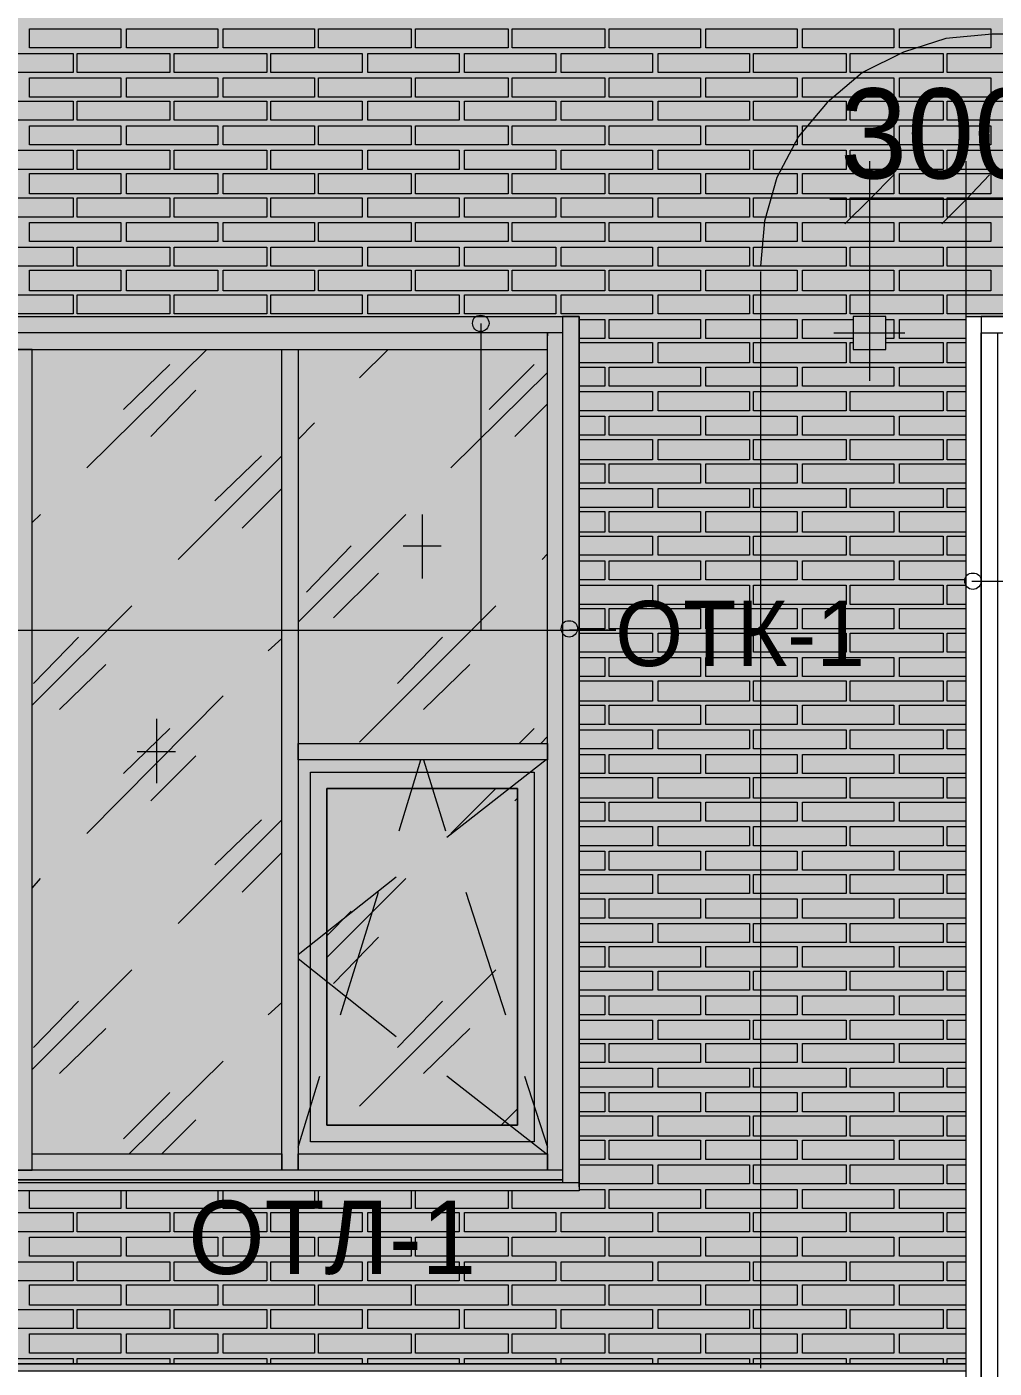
# Model space of a CAD drawing. Header units: millimetres. Extents: x -28928 to 100580, y -22867 to 36490.
# Drawn here: x 59258 to 62260, y 16330 to 20492 of the extents above; entities that cross this region are included whole.
import ezdxf

# ---------------------------------------------------------------- set-up
doc = ezdxf.new("R2010")
doc.units = ezdxf.units.MM
doc.layers.add('PDF _Геометрия', color=7, linetype='Continuous', true_color=0x8f8e8d)
doc.layers.add('PDF _Сплошная заливка', color=7, linetype='Continuous', true_color=0xffffff)
doc.layers.add('PDF _Текст', color=7, linetype='Continuous')

msp = doc.modelspace()

# ---------------------------------------------------------------- hatches: boundary and pattern name
at = {"layer": 'PDF _Сплошная заливка', "true_color": 0xdcd6cf, "transparency": 33554559}
msp.add_hatch(color=254, dxfattribs=at).paths.add_polyline_path([(64868.4, 16343.4), (64868.4, 19592.6), (66268.7, 19592.6), (66268.7, 16343.4), (82239.9, 16343.4), (82239.9, 30089.1), (52662.6, 30089.1), (52662.6, 16343.4), (62173.4, 16343.4), (62173.4, 19592.6), (64271.8, 19592.6), (64271.8, 16343.4)])

# ---------------------------------------------------------------- linework, layer by layer
at = {"layer": 'PDF _Геометрия', "color": 7, "lineweight": 9}
for points in [[(19133.7, 16343.4), (52641.4, 16343.4), (52641.4, 30089.1), (52641.4, 16343.4), (52662.6, 16343.4), (52662.6, 30089.1), (52662.6, 16343.4), (62173.4, 16343.4), (62173.4, 19592.6), (64271.8, 19592.6), (64271.8, 16343.4), (64868.4, 16343.4), (64868.4, 19592.6), (66268.7, 19592.6), (66268.7, 16343.4), (82239.9, 16343.4)], [(68164.1, 19749.1), (68147.2, 19888.7), (68109.1, 20024.1), (68041.4, 20151), (67952.6, 20256.8), (67842.6, 20349.9), (67719.9, 20413.4), (67584.5, 20455.7), (67440.7, 20468.4), (62253.7, 20468.4), (62109.9, 20455.7), (61978.7, 20413.4), (61851.8, 20349.9), (61741.8, 20256.8), (61653, 20151), (61585.3, 20024.1), (61547.2, 19888.7), (61534.5, 19749.1)], [(61873, 20074.9), (61873, 19956.4), (61873, 19694.1), (61873, 19393.7)], [(62173.4, 19592.6), (62173.4, 19956.4), (62173.4, 20074.9)], [(62291.8, 19956.4), (61750.3, 19956.4)], [(61534.5, 19732.2), (61534.5, 16330.7)], [(59173.7, 19592.6), (60971.8, 19592.6), (60971.8, 16893.4), (60971.8, 16969.5), (60971.8, 18243), (60971.8, 19516.4), (60971.8, 19592.6), (60921.1, 19592.6), (60921.1, 19516.4), (60921.1, 18243), (60921.1, 16944.1), (60874.5, 16944.1), (60874.5, 18243), (60874.5, 19516.4)], [(60667.2, 19571.4), (60667.2, 18619.5), (61086.1, 18619.5), (60942.2, 18619.5)], [(62219.9, 16296.8), (62219.9, 18619.5), (62219.9, 16296.8), (62173.4, 16296.8), (62173.4, 18619.5), (62173.4, 19516.4), (62173.4, 19592.6), (62219.9, 19592.6), (62219.9, 19516.4), (62219.9, 18619.5), (62219.9, 19541.8), (62245.3, 19541.8), (64195.7, 19541.8), (64221.1, 19541.8), (64221.1, 19592.6), (64195.7, 19592.6), (62245.3, 19592.6), (62219.9, 19592.6), (62219.9, 19541.8), (62270.7, 19541.8), (62270.7, 18619.5), (62270.7, 16296.8)], [(60874.5, 19541.8), (60874.5, 19533.4)], [(61763, 19541.8), (61983, 19541.8)], [(59224.5, 16944.1), (59275.3, 16944.1), (59275.3, 18243), (59275.3, 19491), (59224.5, 19491)], [(59444.5, 19123), (59816.8, 19491)], [(60290.7, 19402.2), (60379.5, 19491)], [(60921.1, 19516.4), (60921.1, 18243), (60921.1, 16969.5), (60921.1, 16906)], [(59558.7, 19304.9), (59702.6, 19444.5)], [(60692.6, 19304.9), (60832.2, 19444.5)], [(60574.1, 19123), (60874.5, 19419.1)], [(59643.4, 19220.3), (59783, 19364.1)], [(60773, 19220.3), (60874.5, 19321.8)], [(60100.3, 19211.8), (60151.1, 19262.6)], [(59728, 18839.5), (60049.5, 19161)], [(59842.2, 19021.4), (59986.1, 19161)], [(59926.8, 18936.8), (60049.5, 19059.5)], [(59275.3, 18953.7), (59300.7, 18979.1)], [(60100.3, 18644.9), (60434.5, 18979.1)], [(60485.3, 18979.1), (60485.3, 18780.3)], [(60125.7, 18738), (60265.3, 18881.8)], [(60426.1, 18881.8), (60544.5, 18881.8)], [(60857.6, 18839.5), (60874.5, 18856.4)], [(60210.3, 18657.6), (60349.9, 18797.2)], [(62190.3, 18771.8), (66383, 18771.8)], [(59275.3, 18386.8), (59584.1, 18695.7)], [(60290.7, 18272.6), (60713.7, 18695.7)], [(59194.9, 18619.5), (61086.1, 18619.5)], [(59279.5, 18454.5), (59419.1, 18598.4)], [(60007.2, 18556), (60049.5, 18594.1)], [(60409.1, 18454.5), (60548.7, 18598.4)], [(59359.9, 18374.1), (59503.7, 18513.7)], [(60489.5, 18374.1), (60633.4, 18513.7)], [(59444.5, 17989.1), (59867.6, 18416.4)], [(59558.7, 18175.3), (59702.6, 18314.9)], [(59660.3, 18344.5), (59660.3, 18145.7)], [(60785.7, 18268.4), (60832.2, 18314.9)], [(60853.4, 18268.4), (60874.5, 18289.5)], [(59601.1, 18243), (59719.5, 18243)], [(59643.4, 18090.7), (59783, 18230.3)], [(60413.4, 17997.6), (60481.1, 18217.6)], [(60489.5, 18217.6), (60557.2, 17997.6)], [(60870.3, 18217.6), (60561.4, 17976.4)], [(60574.1, 17989.1), (60713.7, 18128.7)], [(60773, 18090.7), (60781.4, 18099.1)], [(59728, 17709.9), (60049.5, 18031.4)], [(59842.2, 17891.8), (59986.1, 18031.4)], [(59926.8, 17807.2), (60049.5, 17929.9)], [(60404.9, 17853.7), (60100.3, 17612.6)], [(59275.3, 17819.9), (59300.7, 17849.5)], [(60189.1, 17604.1), (60434.5, 17849.5)], [(60231.4, 17426.4), (60349.9, 17807.2)], [(60620.7, 17807.2), (60743.4, 17426.4)], [(60189.1, 17671.8), (60265.3, 17748)], [(60210.3, 17523.7), (60349.9, 17667.6)], [(59275.3, 17257.2), (59584.1, 17566)], [(60404.9, 17358.7), (60100.3, 17599.9)], [(60290.7, 17143), (60713.7, 17566)], [(59279.5, 17324.9), (59419.1, 17468.7)], [(60007.2, 17426.4), (60049.5, 17464.5)], [(60409.1, 17324.9), (60548.7, 17468.7)], [(59359.9, 17244.5), (59503.7, 17384.1)], [(60489.5, 17244.5), (60633.4, 17384.1)], [(59575.7, 16994.9), (59867.6, 17282.6)], [(60100.3, 17016), (60168, 17236)], [(60870.3, 16994.9), (60561.4, 17236)], [(60802.6, 17236), (60874.5, 17016)], [(59558.7, 17041.4), (59702.6, 17185.3)], [(60730.7, 17083.7), (60781.4, 17134.5)], [(59677.2, 16994.9), (59783, 17100.7)], [(60921.1, 16944.1), (59224.5, 16944.1)], [(60921.1, 16914.5), (59224.5, 16914.5), (60921.1, 16914.5)], [(60921.1, 16914.5), (59224.5, 16914.5)], [(60971.8, 16906), (60971.8, 16906)], [(60971.8, 16884.9), (60971.8, 16880.7)]]:
    msp.add_lwpolyline(points, dxfattribs=at)
at = {"layer": 'PDF _Геометрия', "lineweight": 9}
for points in [[(59550.3, 20485.3), (59550.3, 20426), (59266.8, 20426), (59266.8, 20485.3)], [(59850.7, 20485.3), (59850.7, 20426), (59567.2, 20426), (59567.2, 20485.3)], [(60151.1, 20485.3), (60151.1, 20426), (59867.6, 20426), (59867.6, 20485.3)], [(60451.4, 20485.3), (60451.4, 20426), (60163.7, 20426), (60163.7, 20485.3)], [(60751.8, 20485.3), (60751.8, 20426), (60464.1, 20426), (60464.1, 20485.3)], [(61052.2, 20485.3), (61052.2, 20426), (60764.5, 20426), (60764.5, 20485.3)], [(61348.4, 20485.3), (61348.4, 20426), (61064.9, 20426), (61064.9, 20485.3)], [(61648.7, 20485.3), (61648.7, 20426), (61365.3, 20426), (61365.3, 20485.3)], [(61949.1, 20485.3), (61949.1, 20426), (61665.7, 20426), (61665.7, 20485.3)], [(62249.5, 20485.3), (62249.5, 20426), (61966.1, 20426), (61966.1, 20485.3)], [(59402.2, 20349.9), (59258.4, 20349.9), (59114.5, 20349.9), (59114.5, 20409.1), (59258.4, 20409.1), (59402.2, 20409.1)], [(59702.6, 20349.9), (59558.7, 20349.9), (59414.9, 20349.9), (59414.9, 20409.1), (59558.7, 20409.1), (59702.6, 20409.1)], [(60003, 20349.9), (59859.1, 20349.9), (59715.3, 20349.9), (59715.3, 20409.1), (59859.1, 20409.1), (60003, 20409.1)], [(60299.1, 20349.9), (60159.5, 20349.9), (60015.7, 20349.9), (60015.7, 20409.1), (60159.5, 20409.1), (60299.1, 20409.1)], [(60599.5, 20349.9), (60459.9, 20349.9), (60316.1, 20349.9), (60316.1, 20409.1), (60459.9, 20409.1), (60599.5, 20409.1)], [(60899.9, 20349.9), (60756.1, 20349.9), (60616.4, 20349.9), (60616.4, 20409.1), (60756.1, 20409.1), (60899.9, 20409.1)], [(61200.3, 20349.9), (61056.4, 20349.9), (60916.8, 20349.9), (60916.8, 20409.1), (61056.4, 20409.1), (61200.3, 20409.1)], [(61500.7, 20349.9), (61356.8, 20349.9), (61217.2, 20349.9), (61217.2, 20409.1), (61356.8, 20409.1), (61500.7, 20409.1)], [(61801.1, 20349.9), (61657.2, 20349.9), (61513.4, 20349.9), (61513.4, 20409.1), (61657.2, 20409.1), (61801.1, 20409.1)], [(62101.4, 20349.9), (61957.6, 20349.9), (61813.7, 20349.9), (61813.7, 20409.1), (61957.6, 20409.1), (62101.4, 20409.1)], [(62397.6, 20349.9), (62258, 20349.9), (62114.1, 20349.9), (62114.1, 20409.1), (62258, 20409.1), (62397.6, 20409.1)], [(59550.3, 20333), (59550.3, 20273.7), (59266.8, 20273.7), (59266.8, 20333)], [(59850.7, 20333), (59850.7, 20273.7), (59567.2, 20273.7), (59567.2, 20333)], [(60151.1, 20333), (60151.1, 20273.7), (59867.6, 20273.7), (59867.6, 20333)], [(60451.4, 20333), (60451.4, 20273.7), (60163.7, 20273.7), (60163.7, 20333)], [(60751.8, 20333), (60751.8, 20273.7), (60464.1, 20273.7), (60464.1, 20333)], [(61052.2, 20333), (61052.2, 20273.7), (60764.5, 20273.7), (60764.5, 20333)], [(61348.4, 20333), (61348.4, 20273.7), (61064.9, 20273.7), (61064.9, 20333)], [(61648.7, 20333), (61648.7, 20273.7), (61365.3, 20273.7), (61365.3, 20333)], [(61949.1, 20333), (61949.1, 20273.7), (61665.7, 20273.7), (61665.7, 20333)], [(62249.5, 20333), (62249.5, 20273.7), (61966.1, 20273.7), (61966.1, 20333)], [(59402.2, 20201.8), (59258.4, 20201.8), (59114.5, 20201.8), (59114.5, 20261), (59258.4, 20261), (59402.2, 20261)], [(59702.6, 20201.8), (59558.7, 20201.8), (59414.9, 20201.8), (59414.9, 20261), (59558.7, 20261), (59702.6, 20261)], [(60003, 20201.8), (59859.1, 20201.8), (59715.3, 20201.8), (59715.3, 20261), (59859.1, 20261), (60003, 20261)], [(60299.1, 20201.8), (60159.5, 20201.8), (60015.7, 20201.8), (60015.7, 20261), (60159.5, 20261), (60299.1, 20261)], [(60599.5, 20201.8), (60459.9, 20201.8), (60316.1, 20201.8), (60316.1, 20261), (60459.9, 20261), (60599.5, 20261)], [(60899.9, 20201.8), (60756.1, 20201.8), (60616.4, 20201.8), (60616.4, 20261), (60756.1, 20261), (60899.9, 20261)], [(61200.3, 20201.8), (61056.4, 20201.8), (60916.8, 20201.8), (60916.8, 20261), (61056.4, 20261), (61200.3, 20261)], [(61500.7, 20201.8), (61356.8, 20201.8), (61217.2, 20201.8), (61217.2, 20261), (61356.8, 20261), (61500.7, 20261)], [(61801.1, 20201.8), (61657.2, 20201.8), (61513.4, 20201.8), (61513.4, 20261), (61657.2, 20261), (61801.1, 20261)], [(62101.4, 20201.8), (61957.6, 20201.8), (61813.7, 20201.8), (61813.7, 20261), (61957.6, 20261), (62101.4, 20261)], [(62397.6, 20201.8), (62258, 20201.8), (62114.1, 20201.8), (62114.1, 20261), (62258, 20261), (62397.6, 20261)], [(59550.3, 20184.9), (59550.3, 20125.7), (59266.8, 20125.7), (59266.8, 20184.9)], [(59850.7, 20184.9), (59850.7, 20125.7), (59567.2, 20125.7), (59567.2, 20184.9)], [(60151.1, 20184.9), (60151.1, 20125.7), (59867.6, 20125.7), (59867.6, 20184.9)], [(60451.4, 20184.9), (60451.4, 20125.7), (60163.7, 20125.7), (60163.7, 20184.9)], [(60751.8, 20184.9), (60751.8, 20125.7), (60464.1, 20125.7), (60464.1, 20184.9)], [(61052.2, 20184.9), (61052.2, 20125.7), (60764.5, 20125.7), (60764.5, 20184.9)], [(61348.4, 20184.9), (61348.4, 20125.7), (61064.9, 20125.7), (61064.9, 20184.9)], [(61648.7, 20184.9), (61648.7, 20125.7), (61365.3, 20125.7), (61365.3, 20184.9)], [(61949.1, 20184.9), (61949.1, 20125.7), (61665.7, 20125.7), (61665.7, 20184.9)], [(62249.5, 20184.9), (62249.5, 20125.7), (61966.1, 20125.7), (61966.1, 20184.9)], [(59402.2, 20049.5), (59258.4, 20049.5), (59114.5, 20049.5), (59114.5, 20108.7), (59258.4, 20108.7), (59402.2, 20108.7)], [(59702.6, 20049.5), (59558.7, 20049.5), (59414.9, 20049.5), (59414.9, 20108.7), (59558.7, 20108.7), (59702.6, 20108.7)], [(60003, 20049.5), (59859.1, 20049.5), (59715.3, 20049.5), (59715.3, 20108.7), (59859.1, 20108.7), (60003, 20108.7)], [(60299.1, 20049.5), (60159.5, 20049.5), (60015.7, 20049.5), (60015.7, 20108.7), (60159.5, 20108.7), (60299.1, 20108.7)], [(60599.5, 20049.5), (60459.9, 20049.5), (60316.1, 20049.5), (60316.1, 20108.7), (60459.9, 20108.7), (60599.5, 20108.7)], [(60899.9, 20049.5), (60756.1, 20049.5), (60616.4, 20049.5), (60616.4, 20108.7), (60756.1, 20108.7), (60899.9, 20108.7)], [(61200.3, 20049.5), (61056.4, 20049.5), (60916.8, 20049.5), (60916.8, 20108.7), (61056.4, 20108.7), (61200.3, 20108.7)], [(61500.7, 20049.5), (61356.8, 20049.5), (61217.2, 20049.5), (61217.2, 20108.7), (61356.8, 20108.7), (61500.7, 20108.7)], [(61801.1, 20049.5), (61657.2, 20049.5), (61513.4, 20049.5), (61513.4, 20108.7), (61657.2, 20108.7), (61801.1, 20108.7)], [(62101.4, 20049.5), (61957.6, 20049.5), (61813.7, 20049.5), (61813.7, 20108.7), (61957.6, 20108.7), (62101.4, 20108.7)], [(62397.6, 20049.5), (62258, 20049.5), (62114.1, 20049.5), (62114.1, 20108.7), (62258, 20108.7), (62397.6, 20108.7)], [(59550.3, 20036.8), (59550.3, 19973.4), (59266.8, 19973.4), (59266.8, 20036.8)], [(59850.7, 20036.8), (59850.7, 19973.4), (59567.2, 19973.4), (59567.2, 20036.8)], [(60151.1, 20036.8), (60151.1, 19973.4), (59867.6, 19973.4), (59867.6, 20036.8)], [(60451.4, 20036.8), (60451.4, 19973.4), (60163.7, 19973.4), (60163.7, 20036.8)], [(60751.8, 20036.8), (60751.8, 19973.4), (60464.1, 19973.4), (60464.1, 20036.8)], [(61052.2, 20036.8), (61052.2, 19973.4), (60764.5, 19973.4), (60764.5, 20036.8)], [(61348.4, 20036.8), (61348.4, 19973.4), (61064.9, 19973.4), (61064.9, 20036.8)], [(61648.7, 20036.8), (61648.7, 19973.4), (61365.3, 19973.4), (61365.3, 20036.8)], [(61949.1, 20036.8), (61949.1, 19973.4), (61665.7, 19973.4), (61665.7, 20036.8)], [(62249.5, 20036.8), (62249.5, 19973.4), (61966.1, 19973.4), (61966.1, 20036.8)], [(59402.2, 19901.4), (59258.4, 19901.4), (59114.5, 19901.4), (59114.5, 19960.7), (59258.4, 19960.7), (59402.2, 19960.7)], [(59702.6, 19901.4), (59558.7, 19901.4), (59414.9, 19901.4), (59414.9, 19960.7), (59558.7, 19960.7), (59702.6, 19960.7)], [(60003, 19901.4), (59859.1, 19901.4), (59715.3, 19901.4), (59715.3, 19960.7), (59859.1, 19960.7), (60003, 19960.7)], [(60299.1, 19901.4), (60159.5, 19901.4), (60015.7, 19901.4), (60015.7, 19960.7), (60159.5, 19960.7), (60299.1, 19960.7)], [(60599.5, 19901.4), (60459.9, 19901.4), (60316.1, 19901.4), (60316.1, 19960.7), (60459.9, 19960.7), (60599.5, 19960.7)], [(60899.9, 19901.4), (60756.1, 19901.4), (60616.4, 19901.4), (60616.4, 19960.7), (60756.1, 19960.7), (60899.9, 19960.7)], [(61200.3, 19901.4), (61056.4, 19901.4), (60916.8, 19901.4), (60916.8, 19960.7), (61056.4, 19960.7), (61200.3, 19960.7)], [(61500.7, 19901.4), (61356.8, 19901.4), (61217.2, 19901.4), (61217.2, 19960.7), (61356.8, 19960.7), (61500.7, 19960.7)], [(61801.1, 19901.4), (61657.2, 19901.4), (61513.4, 19901.4), (61513.4, 19960.7), (61657.2, 19960.7), (61801.1, 19960.7)], [(62101.4, 19901.4), (61957.6, 19901.4), (61813.7, 19901.4), (61813.7, 19960.7), (61957.6, 19960.7), (62101.4, 19960.7)], [(62397.6, 19901.4), (62258, 19901.4), (62114.1, 19901.4), (62114.1, 19960.7), (62258, 19960.7), (62397.6, 19960.7)], [(59550.3, 19884.5), (59550.3, 19825.3), (59266.8, 19825.3), (59266.8, 19884.5)], [(59850.7, 19884.5), (59850.7, 19825.3), (59567.2, 19825.3), (59567.2, 19884.5)], [(60151.1, 19884.5), (60151.1, 19825.3), (59867.6, 19825.3), (59867.6, 19884.5)], [(60451.4, 19884.5), (60451.4, 19825.3), (60163.7, 19825.3), (60163.7, 19884.5)], [(60751.8, 19884.5), (60751.8, 19825.3), (60464.1, 19825.3), (60464.1, 19884.5)], [(61052.2, 19884.5), (61052.2, 19825.3), (60764.5, 19825.3), (60764.5, 19884.5)], [(61348.4, 19884.5), (61348.4, 19825.3), (61064.9, 19825.3), (61064.9, 19884.5)], [(61648.7, 19884.5), (61648.7, 19825.3), (61365.3, 19825.3), (61365.3, 19884.5)], [(61949.1, 19884.5), (61949.1, 19825.3), (61665.7, 19825.3), (61665.7, 19884.5)], [(62249.5, 19884.5), (62249.5, 19825.3), (61966.1, 19825.3), (61966.1, 19884.5)], [(59402.2, 19749.1), (59258.4, 19749.1), (59114.5, 19749.1), (59114.5, 19808.4), (59258.4, 19808.4), (59402.2, 19808.4)], [(59702.6, 19749.1), (59558.7, 19749.1), (59414.9, 19749.1), (59414.9, 19808.4), (59558.7, 19808.4), (59702.6, 19808.4)], [(60003, 19749.1), (59859.1, 19749.1), (59715.3, 19749.1), (59715.3, 19808.4), (59859.1, 19808.4), (60003, 19808.4)], [(60299.1, 19749.1), (60159.5, 19749.1), (60015.7, 19749.1), (60015.7, 19808.4), (60159.5, 19808.4), (60299.1, 19808.4)], [(60599.5, 19749.1), (60459.9, 19749.1), (60316.1, 19749.1), (60316.1, 19808.4), (60459.9, 19808.4), (60599.5, 19808.4)], [(60899.9, 19749.1), (60756.1, 19749.1), (60616.4, 19749.1), (60616.4, 19808.4), (60756.1, 19808.4), (60899.9, 19808.4)], [(61200.3, 19749.1), (61056.4, 19749.1), (60916.8, 19749.1), (60916.8, 19808.4), (61056.4, 19808.4), (61200.3, 19808.4)], [(61500.7, 19749.1), (61356.8, 19749.1), (61217.2, 19749.1), (61217.2, 19808.4), (61356.8, 19808.4), (61500.7, 19808.4)], [(61801.1, 19749.1), (61657.2, 19749.1), (61513.4, 19749.1), (61513.4, 19808.4), (61657.2, 19808.4), (61801.1, 19808.4)], [(62101.4, 19749.1), (61957.6, 19749.1), (61813.7, 19749.1), (61813.7, 19808.4), (61957.6, 19808.4), (62101.4, 19808.4)], [(62397.6, 19749.1), (62258, 19749.1), (62114.1, 19749.1), (62114.1, 19808.4), (62258, 19808.4), (62397.6, 19808.4)], [(59550.3, 19736.4), (59550.3, 19673), (59266.8, 19673), (59266.8, 19736.4)], [(59850.7, 19736.4), (59850.7, 19673), (59567.2, 19673), (59567.2, 19736.4)], [(60151.1, 19736.4), (60151.1, 19673), (59867.6, 19673), (59867.6, 19736.4)], [(60451.4, 19736.4), (60451.4, 19673), (60163.7, 19673), (60163.7, 19736.4)], [(60751.8, 19736.4), (60751.8, 19673), (60464.1, 19673), (60464.1, 19736.4)], [(61052.2, 19736.4), (61052.2, 19673), (60764.5, 19673), (60764.5, 19736.4)], [(61348.4, 19736.4), (61348.4, 19673), (61064.9, 19673), (61064.9, 19736.4)], [(61648.7, 19736.4), (61648.7, 19673), (61365.3, 19673), (61365.3, 19736.4)], [(61949.1, 19736.4), (61949.1, 19673), (61665.7, 19673), (61665.7, 19736.4)], [(62249.5, 19736.4), (62249.5, 19673), (61966.1, 19673), (61966.1, 19736.4)], [(59402.2, 19601), (59258.4, 19601), (59114.5, 19601), (59114.5, 19660.3), (59258.4, 19660.3), (59402.2, 19660.3)], [(59702.6, 19601), (59558.7, 19601), (59414.9, 19601), (59414.9, 19660.3), (59558.7, 19660.3), (59702.6, 19660.3)], [(60003, 19601), (59859.1, 19601), (59715.3, 19601), (59715.3, 19660.3), (59859.1, 19660.3), (60003, 19660.3)], [(60299.1, 19601), (60159.5, 19601), (60015.7, 19601), (60015.7, 19660.3), (60159.5, 19660.3), (60299.1, 19660.3)], [(60599.5, 19601), (60459.9, 19601), (60316.1, 19601), (60316.1, 19660.3), (60459.9, 19660.3), (60599.5, 19660.3)], [(60899.9, 19601), (60756.1, 19601), (60616.4, 19601), (60616.4, 19660.3), (60756.1, 19660.3), (60899.9, 19660.3)], [(61200.3, 19601), (61056.4, 19601), (60916.8, 19601), (60916.8, 19660.3), (61056.4, 19660.3), (61200.3, 19660.3)], [(61500.7, 19601), (61356.8, 19601), (61217.2, 19601), (61217.2, 19660.3), (61356.8, 19660.3), (61500.7, 19660.3)], [(61801.1, 19601), (61657.2, 19601), (61513.4, 19601), (61513.4, 19660.3), (61657.2, 19660.3), (61801.1, 19660.3)], [(62101.4, 19601), (61957.6, 19601), (61813.7, 19601), (61813.7, 19660.3), (61957.6, 19660.3), (62101.4, 19660.3)], [(62397.6, 19601), (62258, 19601), (62114.1, 19601), (62114.1, 19660.3), (62258, 19660.3), (62397.6, 19660.3)], [(61348.4, 19584.1), (61348.4, 19524.9), (61064.9, 19524.9), (61064.9, 19584.1)], [(61648.7, 19584.1), (61648.7, 19524.9), (61365.3, 19524.9), (61365.3, 19584.1)], [(61500.7, 19448.7), (61356.8, 19448.7), (61217.2, 19448.7), (61217.2, 19512.2), (61356.8, 19512.2), (61500.7, 19512.2)], [(61801.1, 19448.7), (61657.2, 19448.7), (61513.4, 19448.7), (61513.4, 19512.2), (61657.2, 19512.2), (61801.1, 19512.2)], [(61348.4, 19436), (61348.4, 19376.8), (61064.9, 19376.8), (61064.9, 19436)], [(61648.7, 19436), (61648.7, 19376.8), (61365.3, 19376.8), (61365.3, 19436)], [(61949.1, 19436), (61949.1, 19376.8), (61665.7, 19376.8), (61665.7, 19436)], [(61500.7, 19300.7), (61356.8, 19300.7), (61217.2, 19300.7), (61217.2, 19359.9), (61356.8, 19359.9), (61500.7, 19359.9)], [(61801.1, 19300.7), (61657.2, 19300.7), (61513.4, 19300.7), (61513.4, 19359.9), (61657.2, 19359.9), (61801.1, 19359.9)], [(62101.4, 19300.7), (61957.6, 19300.7), (61813.7, 19300.7), (61813.7, 19359.9), (61957.6, 19359.9), (62101.4, 19359.9)], [(61348.4, 19283.7), (61348.4, 19224.5), (61064.9, 19224.5), (61064.9, 19283.7)], [(61648.7, 19283.7), (61648.7, 19224.5), (61365.3, 19224.5), (61365.3, 19283.7)], [(61949.1, 19283.7), (61949.1, 19224.5), (61665.7, 19224.5), (61665.7, 19283.7)], [(61500.7, 19148.4), (61356.8, 19148.4), (61217.2, 19148.4), (61217.2, 19211.8), (61356.8, 19211.8), (61500.7, 19211.8)], [(61801.1, 19148.4), (61657.2, 19148.4), (61513.4, 19148.4), (61513.4, 19211.8), (61657.2, 19211.8), (61801.1, 19211.8)], [(62101.4, 19148.4), (61957.6, 19148.4), (61813.7, 19148.4), (61813.7, 19211.8), (61957.6, 19211.8), (62101.4, 19211.8)], [(61348.4, 19135.7), (61348.4, 19076.4), (61064.9, 19076.4), (61064.9, 19135.7)], [(61648.7, 19135.7), (61648.7, 19076.4), (61365.3, 19076.4), (61365.3, 19135.7)], [(61949.1, 19135.7), (61949.1, 19076.4), (61665.7, 19076.4), (61665.7, 19135.7)], [(61500.7, 19000.3), (61356.8, 19000.3), (61217.2, 19000.3), (61217.2, 19059.5), (61356.8, 19059.5), (61500.7, 19059.5)], [(61801.1, 19000.3), (61657.2, 19000.3), (61513.4, 19000.3), (61513.4, 19059.5), (61657.2, 19059.5), (61801.1, 19059.5)], [(62101.4, 19000.3), (61957.6, 19000.3), (61813.7, 19000.3), (61813.7, 19059.5), (61957.6, 19059.5), (62101.4, 19059.5)], [(61348.4, 18987.6), (61348.4, 18924.1), (61064.9, 18924.1), (61064.9, 18987.6)], [(61648.7, 18987.6), (61648.7, 18924.1), (61365.3, 18924.1), (61365.3, 18987.6)], [(61949.1, 18987.6), (61949.1, 18924.1), (61665.7, 18924.1), (61665.7, 18987.6)], [(61500.7, 18852.2), (61356.8, 18852.2), (61217.2, 18852.2), (61217.2, 18911.4), (61356.8, 18911.4), (61500.7, 18911.4)], [(61801.1, 18852.2), (61657.2, 18852.2), (61513.4, 18852.2), (61513.4, 18911.4), (61657.2, 18911.4), (61801.1, 18911.4)], [(62101.4, 18852.2), (61957.6, 18852.2), (61813.7, 18852.2), (61813.7, 18911.4), (61957.6, 18911.4), (62101.4, 18911.4)], [(61348.4, 18835.3), (61348.4, 18776), (61064.9, 18776), (61064.9, 18835.3)], [(61648.7, 18835.3), (61648.7, 18776), (61365.3, 18776), (61365.3, 18835.3)], [(61949.1, 18835.3), (61949.1, 18776), (61665.7, 18776), (61665.7, 18835.3)], [(61500.7, 18699.9), (61356.8, 18699.9), (61217.2, 18699.9), (61217.2, 18759.1), (61356.8, 18759.1), (61500.7, 18759.1)], [(61801.1, 18699.9), (61657.2, 18699.9), (61513.4, 18699.9), (61513.4, 18759.1), (61657.2, 18759.1), (61801.1, 18759.1)], [(62101.4, 18699.9), (61957.6, 18699.9), (61813.7, 18699.9), (61813.7, 18759.1), (61957.6, 18759.1), (62101.4, 18759.1)], [(61348.4, 18687.2), (61348.4, 18623.7), (61064.9, 18623.7), (61064.9, 18687.2)], [(61648.7, 18687.2), (61648.7, 18623.7), (61365.3, 18623.7), (61365.3, 18687.2)], [(61949.1, 18687.2), (61949.1, 18623.7), (61665.7, 18623.7), (61665.7, 18687.2)], [(61500.7, 18551.8), (61356.8, 18551.8), (61217.2, 18551.8), (61217.2, 18611), (61356.8, 18611), (61500.7, 18611)], [(61801.1, 18551.8), (61657.2, 18551.8), (61513.4, 18551.8), (61513.4, 18611), (61657.2, 18611), (61801.1, 18611)], [(62101.4, 18551.8), (61957.6, 18551.8), (61813.7, 18551.8), (61813.7, 18611), (61957.6, 18611), (62101.4, 18611)], [(61348.4, 18534.9), (61348.4, 18475.7), (61064.9, 18475.7), (61064.9, 18534.9)], [(61648.7, 18534.9), (61648.7, 18475.7), (61365.3, 18475.7), (61365.3, 18534.9)], [(61949.1, 18534.9), (61949.1, 18475.7), (61665.7, 18475.7), (61665.7, 18534.9)], [(61500.7, 18399.5), (61356.8, 18399.5), (61217.2, 18399.5), (61217.2, 18463), (61356.8, 18463), (61500.7, 18463)], [(61801.1, 18399.5), (61657.2, 18399.5), (61513.4, 18399.5), (61513.4, 18463), (61657.2, 18463), (61801.1, 18463)], [(62101.4, 18399.5), (61957.6, 18399.5), (61813.7, 18399.5), (61813.7, 18463), (61957.6, 18463), (62101.4, 18463)], [(61348.4, 18386.8), (61348.4, 18327.6), (61064.9, 18327.6), (61064.9, 18386.8)], [(61648.7, 18386.8), (61648.7, 18327.6), (61365.3, 18327.6), (61365.3, 18386.8)], [(61949.1, 18386.8), (61949.1, 18327.6), (61665.7, 18327.6), (61665.7, 18386.8)], [(61500.7, 18251.4), (61356.8, 18251.4), (61217.2, 18251.4), (61217.2, 18310.7), (61356.8, 18310.7), (61500.7, 18310.7)], [(61801.1, 18251.4), (61657.2, 18251.4), (61513.4, 18251.4), (61513.4, 18310.7), (61657.2, 18310.7), (61801.1, 18310.7)], [(62101.4, 18251.4), (61957.6, 18251.4), (61813.7, 18251.4), (61813.7, 18310.7), (61957.6, 18310.7), (62101.4, 18310.7)], [(61348.4, 18234.5), (61348.4, 18175.3), (61064.9, 18175.3), (61064.9, 18234.5)], [(61648.7, 18234.5), (61648.7, 18175.3), (61365.3, 18175.3), (61365.3, 18234.5)], [(61949.1, 18234.5), (61949.1, 18175.3), (61665.7, 18175.3), (61665.7, 18234.5)], [(61500.7, 18099.1), (61356.8, 18099.1), (61217.2, 18099.1), (61217.2, 18162.6), (61356.8, 18162.6), (61500.7, 18162.6)], [(61801.1, 18099.1), (61657.2, 18099.1), (61513.4, 18099.1), (61513.4, 18162.6), (61657.2, 18162.6), (61801.1, 18162.6)], [(62101.4, 18099.1), (61957.6, 18099.1), (61813.7, 18099.1), (61813.7, 18162.6), (61957.6, 18162.6), (62101.4, 18162.6)], [(61348.4, 18086.4), (61348.4, 18027.2), (61064.9, 18027.2), (61064.9, 18086.4)], [(61648.7, 18086.4), (61648.7, 18027.2), (61365.3, 18027.2), (61365.3, 18086.4)], [(61949.1, 18086.4), (61949.1, 18027.2), (61665.7, 18027.2), (61665.7, 18086.4)], [(61500.7, 17951), (61356.8, 17951), (61217.2, 17951), (61217.2, 18010.3), (61356.8, 18010.3), (61500.7, 18010.3)], [(61801.1, 17951), (61657.2, 17951), (61513.4, 17951), (61513.4, 18010.3), (61657.2, 18010.3), (61801.1, 18010.3)], [(62101.4, 17951), (61957.6, 17951), (61813.7, 17951), (61813.7, 18010.3), (61957.6, 18010.3), (62101.4, 18010.3)], [(61348.4, 17934.1), (61348.4, 17874.9), (61064.9, 17874.9), (61064.9, 17934.1)], [(61648.7, 17934.1), (61648.7, 17874.9), (61365.3, 17874.9), (61365.3, 17934.1)], [(61949.1, 17934.1), (61949.1, 17874.9), (61665.7, 17874.9), (61665.7, 17934.1)], [(61500.7, 17803), (61356.8, 17803), (61217.2, 17803), (61217.2, 17862.2), (61356.8, 17862.2), (61500.7, 17862.2)], [(61801.1, 17803), (61657.2, 17803), (61513.4, 17803), (61513.4, 17862.2), (61657.2, 17862.2), (61801.1, 17862.2)], [(62101.4, 17803), (61957.6, 17803), (61813.7, 17803), (61813.7, 17862.2), (61957.6, 17862.2), (62101.4, 17862.2)], [(61348.4, 17786), (61348.4, 17726.8), (61064.9, 17726.8), (61064.9, 17786)], [(61648.7, 17786), (61648.7, 17726.8), (61365.3, 17726.8), (61365.3, 17786)], [(61949.1, 17786), (61949.1, 17726.8), (61665.7, 17726.8), (61665.7, 17786)], [(61500.7, 17650.7), (61356.8, 17650.7), (61217.2, 17650.7), (61217.2, 17709.9), (61356.8, 17709.9), (61500.7, 17709.9)], [(61801.1, 17650.7), (61657.2, 17650.7), (61513.4, 17650.7), (61513.4, 17709.9), (61657.2, 17709.9), (61801.1, 17709.9)], [(62101.4, 17650.7), (61957.6, 17650.7), (61813.7, 17650.7), (61813.7, 17709.9), (61957.6, 17709.9), (62101.4, 17709.9)], [(61348.4, 17638), (61348.4, 17574.5), (61064.9, 17574.5), (61064.9, 17638)], [(61648.7, 17638), (61648.7, 17574.5), (61365.3, 17574.5), (61365.3, 17638)], [(61949.1, 17638), (61949.1, 17574.5), (61665.7, 17574.5), (61665.7, 17638)], [(61500.7, 17502.6), (61356.8, 17502.6), (61217.2, 17502.6), (61217.2, 17561.8), (61356.8, 17561.8), (61500.7, 17561.8)], [(61801.1, 17502.6), (61657.2, 17502.6), (61513.4, 17502.6), (61513.4, 17561.8), (61657.2, 17561.8), (61801.1, 17561.8)], [(62101.4, 17502.6), (61957.6, 17502.6), (61813.7, 17502.6), (61813.7, 17561.8), (61957.6, 17561.8), (62101.4, 17561.8)], [(61348.4, 17485.7), (61348.4, 17426.4), (61064.9, 17426.4), (61064.9, 17485.7)], [(61648.7, 17485.7), (61648.7, 17426.4), (61365.3, 17426.4), (61365.3, 17485.7)], [(61949.1, 17485.7), (61949.1, 17426.4), (61665.7, 17426.4), (61665.7, 17485.7)], [(61500.7, 17350.3), (61356.8, 17350.3), (61217.2, 17350.3), (61217.2, 17409.5), (61356.8, 17409.5), (61500.7, 17409.5)], [(61801.1, 17350.3), (61657.2, 17350.3), (61513.4, 17350.3), (61513.4, 17409.5), (61657.2, 17409.5), (61801.1, 17409.5)], [(62101.4, 17350.3), (61957.6, 17350.3), (61813.7, 17350.3), (61813.7, 17409.5), (61957.6, 17409.5), (62101.4, 17409.5)], [(61348.4, 17337.6), (61348.4, 17278.4), (61064.9, 17278.4), (61064.9, 17337.6)], [(61648.7, 17337.6), (61648.7, 17278.4), (61365.3, 17278.4), (61365.3, 17337.6)], [(61949.1, 17337.6), (61949.1, 17278.4), (61665.7, 17278.4), (61665.7, 17337.6)], [(61500.7, 17202.2), (61356.8, 17202.2), (61217.2, 17202.2), (61217.2, 17261.4), (61356.8, 17261.4), (61500.7, 17261.4)], [(61801.1, 17202.2), (61657.2, 17202.2), (61513.4, 17202.2), (61513.4, 17261.4), (61657.2, 17261.4), (61801.1, 17261.4)], [(62101.4, 17202.2), (61957.6, 17202.2), (61813.7, 17202.2), (61813.7, 17261.4), (61957.6, 17261.4), (62101.4, 17261.4)], [(61348.4, 17185.3), (61348.4, 17126), (61064.9, 17126), (61064.9, 17185.3)], [(61648.7, 17185.3), (61648.7, 17126), (61365.3, 17126), (61365.3, 17185.3)], [(61949.1, 17185.3), (61949.1, 17126), (61665.7, 17126), (61665.7, 17185.3)], [(61500.7, 17049.9), (61356.8, 17049.9), (61217.2, 17049.9), (61217.2, 17113.4), (61356.8, 17113.4), (61500.7, 17113.4)], [(61801.1, 17049.9), (61657.2, 17049.9), (61513.4, 17049.9), (61513.4, 17113.4), (61657.2, 17113.4), (61801.1, 17113.4)], [(62101.4, 17049.9), (61957.6, 17049.9), (61813.7, 17049.9), (61813.7, 17113.4), (61957.6, 17113.4), (62101.4, 17113.4)], [(61348.4, 17037.2), (61348.4, 16978), (61064.9, 16978), (61064.9, 17037.2)], [(61648.7, 17037.2), (61648.7, 16978), (61365.3, 16978), (61365.3, 17037.2)], [(61949.1, 17037.2), (61949.1, 16978), (61665.7, 16978), (61665.7, 17037.2)], [(61500.7, 16901.8), (61356.8, 16901.8), (61217.2, 16901.8), (61217.2, 16961), (61356.8, 16961), (61500.7, 16961)], [(61801.1, 16901.8), (61657.2, 16901.8), (61513.4, 16901.8), (61513.4, 16961), (61657.2, 16961), (61801.1, 16961)], [(62101.4, 16901.8), (61957.6, 16901.8), (61813.7, 16901.8), (61813.7, 16961), (61957.6, 16961), (62101.4, 16961)], [(61348.4, 16884.9), (61348.4, 16825.7), (61064.9, 16825.7), (61064.9, 16884.9)], [(61648.7, 16884.9), (61648.7, 16825.7), (61365.3, 16825.7), (61365.3, 16884.9)], [(61949.1, 16884.9), (61949.1, 16825.7), (61665.7, 16825.7), (61665.7, 16884.9)], [(59402.2, 16753.7), (59258.4, 16753.7), (59114.5, 16753.7), (59114.5, 16813), (59258.4, 16813), (59402.2, 16813)], [(59702.6, 16753.7), (59558.7, 16753.7), (59414.9, 16753.7), (59414.9, 16813), (59558.7, 16813), (59702.6, 16813)], [(60003, 16753.7), (59859.1, 16753.7), (59715.3, 16753.7), (59715.3, 16813), (59859.1, 16813), (60003, 16813)], [(60299.1, 16753.7), (60159.5, 16753.7), (60015.7, 16753.7), (60015.7, 16813), (60159.5, 16813), (60299.1, 16813)], [(60599.5, 16753.7), (60459.9, 16753.7), (60316.1, 16753.7), (60316.1, 16813), (60459.9, 16813), (60599.5, 16813)], [(60899.9, 16753.7), (60756.1, 16753.7), (60616.4, 16753.7), (60616.4, 16813), (60756.1, 16813), (60899.9, 16813)], [(61200.3, 16753.7), (61056.4, 16753.7), (60916.8, 16753.7), (60916.8, 16813), (61056.4, 16813), (61200.3, 16813)], [(61500.7, 16753.7), (61356.8, 16753.7), (61217.2, 16753.7), (61217.2, 16813), (61356.8, 16813), (61500.7, 16813)], [(61801.1, 16753.7), (61657.2, 16753.7), (61513.4, 16753.7), (61513.4, 16813), (61657.2, 16813), (61801.1, 16813)], [(62101.4, 16753.7), (61957.6, 16753.7), (61813.7, 16753.7), (61813.7, 16813), (61957.6, 16813), (62101.4, 16813)], [(59550.3, 16736.8), (59550.3, 16677.6), (59266.8, 16677.6), (59266.8, 16736.8)], [(59850.7, 16736.8), (59850.7, 16677.6), (59567.2, 16677.6), (59567.2, 16736.8)], [(60151.1, 16736.8), (60151.1, 16677.6), (59867.6, 16677.6), (59867.6, 16736.8)], [(60451.4, 16736.8), (60451.4, 16677.6), (60163.7, 16677.6), (60163.7, 16736.8)], [(60751.8, 16736.8), (60751.8, 16677.6), (60464.1, 16677.6), (60464.1, 16736.8)], [(61052.2, 16736.8), (61052.2, 16677.6), (60764.5, 16677.6), (60764.5, 16736.8)], [(61348.4, 16736.8), (61348.4, 16677.6), (61064.9, 16677.6), (61064.9, 16736.8)], [(61648.7, 16736.8), (61648.7, 16677.6), (61365.3, 16677.6), (61365.3, 16736.8)], [(61949.1, 16736.8), (61949.1, 16677.6), (61665.7, 16677.6), (61665.7, 16736.8)], [(59402.2, 16601.4), (59258.4, 16601.4), (59114.5, 16601.4), (59114.5, 16660.7), (59258.4, 16660.7), (59402.2, 16660.7)], [(59702.6, 16601.4), (59558.7, 16601.4), (59414.9, 16601.4), (59414.9, 16660.7), (59558.7, 16660.7), (59702.6, 16660.7)], [(60003, 16601.4), (59859.1, 16601.4), (59715.3, 16601.4), (59715.3, 16660.7), (59859.1, 16660.7), (60003, 16660.7)], [(60299.1, 16601.4), (60159.5, 16601.4), (60015.7, 16601.4), (60015.7, 16660.7), (60159.5, 16660.7), (60299.1, 16660.7)], [(60599.5, 16601.4), (60459.9, 16601.4), (60316.1, 16601.4), (60316.1, 16660.7), (60459.9, 16660.7), (60599.5, 16660.7)], [(60899.9, 16601.4), (60756.1, 16601.4), (60616.4, 16601.4), (60616.4, 16660.7), (60756.1, 16660.7), (60899.9, 16660.7)], [(61200.3, 16601.4), (61056.4, 16601.4), (60916.8, 16601.4), (60916.8, 16660.7), (61056.4, 16660.7), (61200.3, 16660.7)], [(61500.7, 16601.4), (61356.8, 16601.4), (61217.2, 16601.4), (61217.2, 16660.7), (61356.8, 16660.7), (61500.7, 16660.7)], [(61801.1, 16601.4), (61657.2, 16601.4), (61513.4, 16601.4), (61513.4, 16660.7), (61657.2, 16660.7), (61801.1, 16660.7)], [(62101.4, 16601.4), (61957.6, 16601.4), (61813.7, 16601.4), (61813.7, 16660.7), (61957.6, 16660.7), (62101.4, 16660.7)], [(59550.3, 16588.7), (59550.3, 16525.3), (59266.8, 16525.3), (59266.8, 16588.7)], [(59850.7, 16588.7), (59850.7, 16525.3), (59567.2, 16525.3), (59567.2, 16588.7)], [(60151.1, 16588.7), (60151.1, 16525.3), (59867.6, 16525.3), (59867.6, 16588.7)], [(60451.4, 16588.7), (60451.4, 16525.3), (60163.7, 16525.3), (60163.7, 16588.7)], [(60751.8, 16588.7), (60751.8, 16525.3), (60464.1, 16525.3), (60464.1, 16588.7)], [(61052.2, 16588.7), (61052.2, 16525.3), (60764.5, 16525.3), (60764.5, 16588.7)], [(61348.4, 16588.7), (61348.4, 16525.3), (61064.9, 16525.3), (61064.9, 16588.7)], [(61648.7, 16588.7), (61648.7, 16525.3), (61365.3, 16525.3), (61365.3, 16588.7)], [(61949.1, 16588.7), (61949.1, 16525.3), (61665.7, 16525.3), (61665.7, 16588.7)], [(59402.2, 16453.4), (59258.4, 16453.4), (59114.5, 16453.4), (59114.5, 16512.6), (59258.4, 16512.6), (59402.2, 16512.6)], [(59702.6, 16453.4), (59558.7, 16453.4), (59414.9, 16453.4), (59414.9, 16512.6), (59558.7, 16512.6), (59702.6, 16512.6)], [(60003, 16453.4), (59859.1, 16453.4), (59715.3, 16453.4), (59715.3, 16512.6), (59859.1, 16512.6), (60003, 16512.6)], [(60299.1, 16453.4), (60159.5, 16453.4), (60015.7, 16453.4), (60015.7, 16512.6), (60159.5, 16512.6), (60299.1, 16512.6)], [(60599.5, 16453.4), (60459.9, 16453.4), (60316.1, 16453.4), (60316.1, 16512.6), (60459.9, 16512.6), (60599.5, 16512.6)], [(60899.9, 16453.4), (60756.1, 16453.4), (60616.4, 16453.4), (60616.4, 16512.6), (60756.1, 16512.6), (60899.9, 16512.6)], [(61200.3, 16453.4), (61056.4, 16453.4), (60916.8, 16453.4), (60916.8, 16512.6), (61056.4, 16512.6), (61200.3, 16512.6)], [(61500.7, 16453.4), (61356.8, 16453.4), (61217.2, 16453.4), (61217.2, 16512.6), (61356.8, 16512.6), (61500.7, 16512.6)], [(61801.1, 16453.4), (61657.2, 16453.4), (61513.4, 16453.4), (61513.4, 16512.6), (61657.2, 16512.6), (61801.1, 16512.6)], [(62101.4, 16453.4), (61957.6, 16453.4), (61813.7, 16453.4), (61813.7, 16512.6), (61957.6, 16512.6), (62101.4, 16512.6)], [(59550.3, 16436.4), (59550.3, 16377.2), (59266.8, 16377.2), (59266.8, 16436.4)], [(59850.7, 16436.4), (59850.7, 16377.2), (59567.2, 16377.2), (59567.2, 16436.4)], [(60151.1, 16436.4), (60151.1, 16377.2), (59867.6, 16377.2), (59867.6, 16436.4)], [(60451.4, 16436.4), (60451.4, 16377.2), (60163.7, 16377.2), (60163.7, 16436.4)], [(60751.8, 16436.4), (60751.8, 16377.2), (60464.1, 16377.2), (60464.1, 16436.4)], [(61052.2, 16436.4), (61052.2, 16377.2), (60764.5, 16377.2), (60764.5, 16436.4)], [(61348.4, 16436.4), (61348.4, 16377.2), (61064.9, 16377.2), (61064.9, 16436.4)], [(61648.7, 16436.4), (61648.7, 16377.2), (61365.3, 16377.2), (61365.3, 16436.4)], [(61949.1, 16436.4), (61949.1, 16377.2), (61665.7, 16377.2), (61665.7, 16436.4)]]:
    msp.add_lwpolyline(points, close=True, dxfattribs=at)
at = {"layer": 'PDF _Геометрия', "color": 7, "lineweight": 18}
for points in [[(61796.8, 19880.3), (61873, 19956.4), (61949.1, 20032.6)], [(62097.2, 19880.3), (62173.4, 19956.4), (62245.3, 20032.6)]]:
    msp.add_lwpolyline(points, dxfattribs=at)
at = {"layer": 'PDF _Геометрия', "color": 7, "lineweight": 9}
for points in [[(60074.9, 19541.8), (59224.5, 19541.8), (59224.5, 19491), (60074.9, 19491), (60874.5, 19491), (60874.5, 19541.8), (60074.9, 19541.8), (59249.9, 19541.8), (59224.5, 19541.8), (59224.5, 19592.6), (59249.9, 19592.6), (60074.9, 19592.6), (60899.9, 19592.6), (60921.1, 19592.6), (60921.1, 19541.8), (60899.9, 19541.8)], [(61923.7, 19592.6), (61822.2, 19592.6), (61822.2, 19491), (61923.7, 19491)], [(60100.3, 16944.1), (60049.5, 16944.1), (59275.3, 16944.1), (59275.3, 16994.9), (60049.5, 16994.9), (60049.5, 16944.1), (60049.5, 18243), (60049.5, 19491), (60100.3, 19491), (60100.3, 18243)], [(60874.5, 18217.6), (60100.3, 18217.6), (60100.3, 18268.4), (60874.5, 18268.4)], [(60138.4, 18179.5), (60832.2, 18179.5), (60832.2, 17033), (60138.4, 17033)], [(60832.2, 18179.5), (60832.2, 17033), (60138.4, 17033), (60138.4, 18179.5)], [(60781.4, 18128.7), (60189.1, 18128.7), (60189.1, 17083.7), (60781.4, 17083.7)], [(60189.1, 17083.7), (60189.1, 18128.7), (60781.4, 18128.7), (60781.4, 17083.7)], [(60874.5, 16944.1), (60100.3, 16944.1), (60100.3, 16994.9), (60874.5, 16994.9)], [(60971.8, 16880.7), (59173.7, 16880.7), (59173.7, 16906), (60971.8, 16906)], [(62173.4, 16322.2), (62173.4, 16343.4), (-17276.3, 16343.4), (19112.6, 16343.4), (-17276.3, 16343.4), (-17276.3, 16322.2)], [(52662.6, 16343.4), (62173.4, 16343.4)]]:
    msp.add_lwpolyline(points, close=True, dxfattribs=at)
at = {"layer": 'PDF _Геометрия', "lineweight": 9}
for points in [[(60971.8, 19584.1), (61052.2, 19584.1), (61052.2, 19524.9), (60971.8, 19524.9)], [(61822.2, 19524.9), (61665.7, 19524.9), (61665.7, 19584.1), (61822.2, 19584.1)], [(61923.7, 19584.1), (61949.1, 19584.1), (61949.1, 19524.9), (61923.7, 19524.9)], [(62173.4, 19524.9), (61966.1, 19524.9), (61966.1, 19584.1), (62173.4, 19584.1)], [(60971.8, 19512.2), (61056.4, 19512.2), (61200.3, 19512.2), (61200.3, 19448.7), (61056.4, 19448.7), (60971.8, 19448.7)], [(61923.7, 19512.2), (61957.6, 19512.2), (62101.4, 19512.2), (62101.4, 19448.7), (61957.6, 19448.7), (61813.7, 19448.7), (61813.7, 19512.2), (61822.2, 19512.2)], [(62173.4, 19448.7), (62114.1, 19448.7), (62114.1, 19512.2), (62173.4, 19512.2)], [(60971.8, 19436), (61052.2, 19436), (61052.2, 19376.8), (60971.8, 19376.8)], [(62173.4, 19376.8), (61966.1, 19376.8), (61966.1, 19436), (62173.4, 19436)], [(60971.8, 19359.9), (61056.4, 19359.9), (61200.3, 19359.9), (61200.3, 19300.7), (61056.4, 19300.7), (60971.8, 19300.7)], [(62173.4, 19300.7), (62114.1, 19300.7), (62114.1, 19359.9), (62173.4, 19359.9)], [(60971.8, 19283.7), (61052.2, 19283.7), (61052.2, 19224.5), (60971.8, 19224.5)], [(62173.4, 19224.5), (61966.1, 19224.5), (61966.1, 19283.7), (62173.4, 19283.7)], [(60971.8, 19211.8), (61056.4, 19211.8), (61200.3, 19211.8), (61200.3, 19148.4), (61056.4, 19148.4), (60971.8, 19148.4)], [(62173.4, 19148.4), (62114.1, 19148.4), (62114.1, 19211.8), (62173.4, 19211.8)], [(60971.8, 19135.7), (61052.2, 19135.7), (61052.2, 19076.4), (60971.8, 19076.4)], [(62173.4, 19076.4), (61966.1, 19076.4), (61966.1, 19135.7), (62173.4, 19135.7)], [(60971.8, 19059.5), (61056.4, 19059.5), (61200.3, 19059.5), (61200.3, 19000.3), (61056.4, 19000.3), (60971.8, 19000.3)], [(62173.4, 19000.3), (62114.1, 19000.3), (62114.1, 19059.5), (62173.4, 19059.5)], [(60971.8, 18987.6), (61052.2, 18987.6), (61052.2, 18924.1), (60971.8, 18924.1)], [(62173.4, 18924.1), (61966.1, 18924.1), (61966.1, 18987.6), (62173.4, 18987.6)], [(60971.8, 18911.4), (61056.4, 18911.4), (61200.3, 18911.4), (61200.3, 18852.2), (61056.4, 18852.2), (60971.8, 18852.2)], [(62173.4, 18852.2), (62114.1, 18852.2), (62114.1, 18911.4), (62173.4, 18911.4)], [(60971.8, 18835.3), (61052.2, 18835.3), (61052.2, 18776), (60971.8, 18776)], [(62173.4, 18776), (61966.1, 18776), (61966.1, 18835.3), (62173.4, 18835.3)], [(60971.8, 18759.1), (61056.4, 18759.1), (61200.3, 18759.1), (61200.3, 18699.9), (61056.4, 18699.9), (60971.8, 18699.9)], [(62173.4, 18699.9), (62114.1, 18699.9), (62114.1, 18759.1), (62173.4, 18759.1)], [(60971.8, 18687.2), (61052.2, 18687.2), (61052.2, 18623.7), (60971.8, 18623.7)], [(62173.4, 18623.7), (61966.1, 18623.7), (61966.1, 18687.2), (62173.4, 18687.2)], [(60971.8, 18611), (61056.4, 18611), (61200.3, 18611), (61200.3, 18551.8), (61056.4, 18551.8), (60971.8, 18551.8)], [(62173.4, 18551.8), (62114.1, 18551.8), (62114.1, 18611), (62173.4, 18611)], [(60971.8, 18534.9), (61052.2, 18534.9), (61052.2, 18475.7), (60971.8, 18475.7)], [(62173.4, 18475.7), (61966.1, 18475.7), (61966.1, 18534.9), (62173.4, 18534.9)], [(60971.8, 18463), (61056.4, 18463), (61200.3, 18463), (61200.3, 18399.5), (61056.4, 18399.5), (60971.8, 18399.5)], [(62173.4, 18399.5), (62114.1, 18399.5), (62114.1, 18463), (62173.4, 18463)], [(60971.8, 18386.8), (61052.2, 18386.8), (61052.2, 18327.6), (60971.8, 18327.6)], [(62173.4, 18327.6), (61966.1, 18327.6), (61966.1, 18386.8), (62173.4, 18386.8)], [(60971.8, 18310.7), (61056.4, 18310.7), (61200.3, 18310.7), (61200.3, 18251.4), (61056.4, 18251.4), (60971.8, 18251.4)], [(62173.4, 18251.4), (62114.1, 18251.4), (62114.1, 18310.7), (62173.4, 18310.7)], [(60971.8, 18234.5), (61052.2, 18234.5), (61052.2, 18175.3), (60971.8, 18175.3)], [(62173.4, 18175.3), (61966.1, 18175.3), (61966.1, 18234.5), (62173.4, 18234.5)], [(60971.8, 18162.6), (61056.4, 18162.6), (61200.3, 18162.6), (61200.3, 18099.1), (61056.4, 18099.1), (60971.8, 18099.1)], [(62173.4, 18099.1), (62114.1, 18099.1), (62114.1, 18162.6), (62173.4, 18162.6)], [(60971.8, 18086.4), (61052.2, 18086.4), (61052.2, 18027.2), (60971.8, 18027.2)], [(62173.4, 18027.2), (61966.1, 18027.2), (61966.1, 18086.4), (62173.4, 18086.4)], [(60971.8, 18010.3), (61056.4, 18010.3), (61200.3, 18010.3), (61200.3, 17951), (61056.4, 17951), (60971.8, 17951)], [(62173.4, 17951), (62114.1, 17951), (62114.1, 18010.3), (62173.4, 18010.3)], [(60971.8, 17934.1), (61052.2, 17934.1), (61052.2, 17874.9), (60971.8, 17874.9)], [(62173.4, 17874.9), (61966.1, 17874.9), (61966.1, 17934.1), (62173.4, 17934.1)], [(60971.8, 17862.2), (61056.4, 17862.2), (61200.3, 17862.2), (61200.3, 17803), (61056.4, 17803), (60971.8, 17803)], [(62173.4, 17803), (62114.1, 17803), (62114.1, 17862.2), (62173.4, 17862.2)], [(60971.8, 17786), (61052.2, 17786), (61052.2, 17726.8), (60971.8, 17726.8)], [(62173.4, 17726.8), (61966.1, 17726.8), (61966.1, 17786), (62173.4, 17786)], [(60971.8, 17709.9), (61056.4, 17709.9), (61200.3, 17709.9), (61200.3, 17650.7), (61056.4, 17650.7), (60971.8, 17650.7)], [(62173.4, 17650.7), (62114.1, 17650.7), (62114.1, 17709.9), (62173.4, 17709.9)], [(60971.8, 17638), (61052.2, 17638), (61052.2, 17574.5), (60971.8, 17574.5)], [(62173.4, 17574.5), (61966.1, 17574.5), (61966.1, 17638), (62173.4, 17638)], [(60971.8, 17561.8), (61056.4, 17561.8), (61200.3, 17561.8), (61200.3, 17502.6), (61056.4, 17502.6), (60971.8, 17502.6)], [(62173.4, 17502.6), (62114.1, 17502.6), (62114.1, 17561.8), (62173.4, 17561.8)], [(60971.8, 17485.7), (61052.2, 17485.7), (61052.2, 17426.4), (60971.8, 17426.4)], [(62173.4, 17426.4), (61966.1, 17426.4), (61966.1, 17485.7), (62173.4, 17485.7)], [(60971.8, 17409.5), (61056.4, 17409.5), (61200.3, 17409.5), (61200.3, 17350.3), (61056.4, 17350.3), (60971.8, 17350.3)], [(62173.4, 17350.3), (62114.1, 17350.3), (62114.1, 17409.5), (62173.4, 17409.5)], [(60971.8, 17337.6), (61052.2, 17337.6), (61052.2, 17278.4), (60971.8, 17278.4)], [(62173.4, 17278.4), (61966.1, 17278.4), (61966.1, 17337.6), (62173.4, 17337.6)], [(60971.8, 17261.4), (61056.4, 17261.4), (61200.3, 17261.4), (61200.3, 17202.2), (61056.4, 17202.2), (60971.8, 17202.2)], [(62173.4, 17202.2), (62114.1, 17202.2), (62114.1, 17261.4), (62173.4, 17261.4)], [(60971.8, 17185.3), (61052.2, 17185.3), (61052.2, 17126), (60971.8, 17126)], [(62173.4, 17126), (61966.1, 17126), (61966.1, 17185.3), (62173.4, 17185.3)], [(60971.8, 17113.4), (61056.4, 17113.4), (61200.3, 17113.4), (61200.3, 17049.9), (61056.4, 17049.9), (60971.8, 17049.9)], [(62173.4, 17049.9), (62114.1, 17049.9), (62114.1, 17113.4), (62173.4, 17113.4)], [(60971.8, 17037.2), (61052.2, 17037.2), (61052.2, 16978), (60971.8, 16978)], [(62173.4, 16978), (61966.1, 16978), (61966.1, 17037.2), (62173.4, 17037.2)], [(60971.8, 16961), (61056.4, 16961), (61200.3, 16961), (61200.3, 16901.8), (61056.4, 16901.8), (60971.8, 16901.8)], [(62173.4, 16901.8), (62114.1, 16901.8), (62114.1, 16961), (62173.4, 16961)], [(59550.3, 16880.7), (59550.3, 16825.7), (59266.8, 16825.7), (59266.8, 16880.7)], [(59850.7, 16880.7), (59850.7, 16825.7), (59567.2, 16825.7), (59567.2, 16880.7)], [(60151.1, 16880.7), (60151.1, 16825.7), (59867.6, 16825.7), (59867.6, 16880.7)], [(60451.4, 16880.7), (60451.4, 16825.7), (60163.7, 16825.7), (60163.7, 16880.7)], [(60751.8, 16880.7), (60751.8, 16825.7), (60464.1, 16825.7), (60464.1, 16880.7)], [(60971.8, 16884.9), (61052.2, 16884.9), (61052.2, 16825.7), (60764.5, 16825.7), (60764.5, 16880.7)], [(62173.4, 16825.7), (61966.1, 16825.7), (61966.1, 16884.9), (62173.4, 16884.9)], [(62173.4, 16753.7), (62114.1, 16753.7), (62114.1, 16813), (62173.4, 16813)], [(62173.4, 16677.6), (61966.1, 16677.6), (61966.1, 16736.8), (62173.4, 16736.8)], [(62173.4, 16601.4), (62114.1, 16601.4), (62114.1, 16660.7), (62173.4, 16660.7)], [(62173.4, 16525.3), (61966.1, 16525.3), (61966.1, 16588.7), (62173.4, 16588.7)], [(62173.4, 16453.4), (62114.1, 16453.4), (62114.1, 16512.6), (62173.4, 16512.6)], [(62173.4, 16377.2), (61966.1, 16377.2), (61966.1, 16436.4), (62173.4, 16436.4)], [(59114.5, 16343.4), (59114.5, 16360.3), (59258.4, 16360.3), (59402.2, 16360.3), (59402.2, 16343.4)], [(59414.9, 16343.4), (59414.9, 16360.3), (59558.7, 16360.3), (59702.6, 16360.3), (59702.6, 16343.4)], [(59715.3, 16343.4), (59715.3, 16360.3), (59859.1, 16360.3), (60003, 16360.3), (60003, 16343.4)], [(60015.7, 16343.4), (60015.7, 16360.3), (60159.5, 16360.3), (60299.1, 16360.3), (60299.1, 16343.4)], [(60316.1, 16343.4), (60316.1, 16360.3), (60459.9, 16360.3), (60599.5, 16360.3), (60599.5, 16343.4)], [(60616.4, 16343.4), (60616.4, 16360.3), (60756.1, 16360.3), (60899.9, 16360.3), (60899.9, 16343.4)], [(60916.8, 16343.4), (60916.8, 16360.3), (61056.4, 16360.3), (61200.3, 16360.3), (61200.3, 16343.4)], [(61217.2, 16343.4), (61217.2, 16360.3), (61356.8, 16360.3), (61500.7, 16360.3), (61500.7, 16343.4)], [(61513.4, 16343.4), (61513.4, 16360.3), (61657.2, 16360.3), (61801.1, 16360.3), (61801.1, 16343.4)], [(61813.7, 16343.4), (61813.7, 16360.3), (61957.6, 16360.3), (62101.4, 16360.3), (62101.4, 16343.4)], [(62114.1, 16343.4), (62114.1, 16360.3), (62173.4, 16360.3)]]:
    msp.add_lwpolyline(points, dxfattribs=at)
at = {"layer": 'PDF _Геометрия', "color": 7, "lineweight": 9}
for points in [[(60641.8, 19571.4), (60641.8, 19588.4), (60650.3, 19596.8), (60667.2, 19596.8)], [(60641.8, 19571.4), (60641.8, 19588.4), (60650.3, 19596.8), (60667.2, 19596.8)], [(60667.2, 19546), (60650.3, 19546), (60641.8, 19558.7), (60641.8, 19571.4)], [(60667.2, 19546), (60650.3, 19546), (60641.8, 19558.7), (60641.8, 19571.4)], [(60667.2, 19596.8), (60679.9, 19596.8), (60692.6, 19588.4), (60692.6, 19571.4)], [(60667.2, 19596.8), (60679.9, 19596.8), (60692.6, 19588.4), (60692.6, 19571.4)], [(60692.6, 19571.4), (60692.6, 19558.7), (60679.9, 19546), (60667.2, 19546)], [(60692.6, 19571.4), (60692.6, 19558.7), (60679.9, 19546), (60667.2, 19546)], [(62169.1, 18771.8), (62169.1, 18788.7), (62177.6, 18797.2), (62194.5, 18797.2)], [(62169.1, 18771.8), (62169.1, 18788.7), (62177.6, 18797.2), (62194.5, 18797.2)], [(62194.5, 18746.4), (62177.6, 18746.4), (62169.1, 18759.1), (62169.1, 18771.8)], [(62194.5, 18746.4), (62177.6, 18746.4), (62169.1, 18759.1), (62169.1, 18771.8)], [(62194.5, 18797.2), (62207.2, 18797.2), (62219.9, 18788.7), (62219.9, 18771.8)], [(62194.5, 18797.2), (62207.2, 18797.2), (62219.9, 18788.7), (62219.9, 18771.8)], [(62219.9, 18771.8), (62219.9, 18759.1), (62207.2, 18746.4), (62194.5, 18746.4)], [(62219.9, 18771.8), (62219.9, 18759.1), (62207.2, 18746.4), (62194.5, 18746.4)], [(60916.8, 18623.7), (60916.8, 18640.7), (60925.3, 18649.1), (60942.2, 18649.1)], [(60916.8, 18623.7), (60916.8, 18640.7), (60925.3, 18649.1), (60942.2, 18649.1)], [(60942.2, 18649.1), (60954.9, 18649.1), (60967.6, 18640.7), (60967.6, 18623.7)], [(60942.2, 18649.1), (60954.9, 18649.1), (60967.6, 18640.7), (60967.6, 18623.7)], [(60942.2, 18598.4), (60925.3, 18598.4), (60916.8, 18611), (60916.8, 18623.7)], [(60942.2, 18598.4), (60925.3, 18598.4), (60916.8, 18611), (60916.8, 18623.7)], [(60967.6, 18623.7), (60967.6, 18611), (60954.9, 18598.4), (60942.2, 18598.4)], [(60967.6, 18623.7), (60967.6, 18611), (60954.9, 18598.4), (60942.2, 18598.4)]]:
    msp.add_open_spline(points, degree=3, dxfattribs=at)
at = {"layer": 'PDF _Сплошная заливка', "color": 9, "lineweight": 9, "true_color": 0xc7c7c7, "transparency": 33554559}
msp.add_solid([(61822.2, 19592.6), (61822.2, 19491), (61923.7, 19592.6), (61923.7, 19491)], dxfattribs=at)
at = {"layer": 'PDF _Сплошная заливка', "lineweight": 9, "transparency": 33554559}
for points in [[(59275.3, 19491), (59275.3, 16994.9), (60049.5, 19491), (60049.5, 16994.9)], [(60100.3, 19491), (60100.3, 18268.4), (60874.5, 19491), (60874.5, 18268.4)], [(60189.1, 18128.7), (60189.1, 17083.7), (60781.4, 18128.7), (60781.4, 17083.7)]]:
    msp.add_solid(points, dxfattribs=at)
at = {"layer": 'PDF _Сплошная заливка', "color": 252, "lineweight": 9, "true_color": 0xa48f7a, "transparency": 33554559}
msp.add_solid([(-17276.3, 16343.4), (-17276.3, 16322.2), (62173.4, 16343.4), (62173.4, 16322.2)], dxfattribs=at)

# ---------------------------------------------------------------- texts
at = {"layer": 'PDF _Текст', "attachment_point": 4, "style": ''}
for s, insert, char_height in [('300', (61782.1, 20158.9), 279.44), ('ОТК-1', (61084.1, 18608.2), 202.56), ('ОТЛ-1', (59759.3, 16734.6), 227.71)]:
    msp.add_mtext(s, dxfattribs=dict(at, insert=insert, char_height=char_height))

doc.saveas('drawing.dxf')
